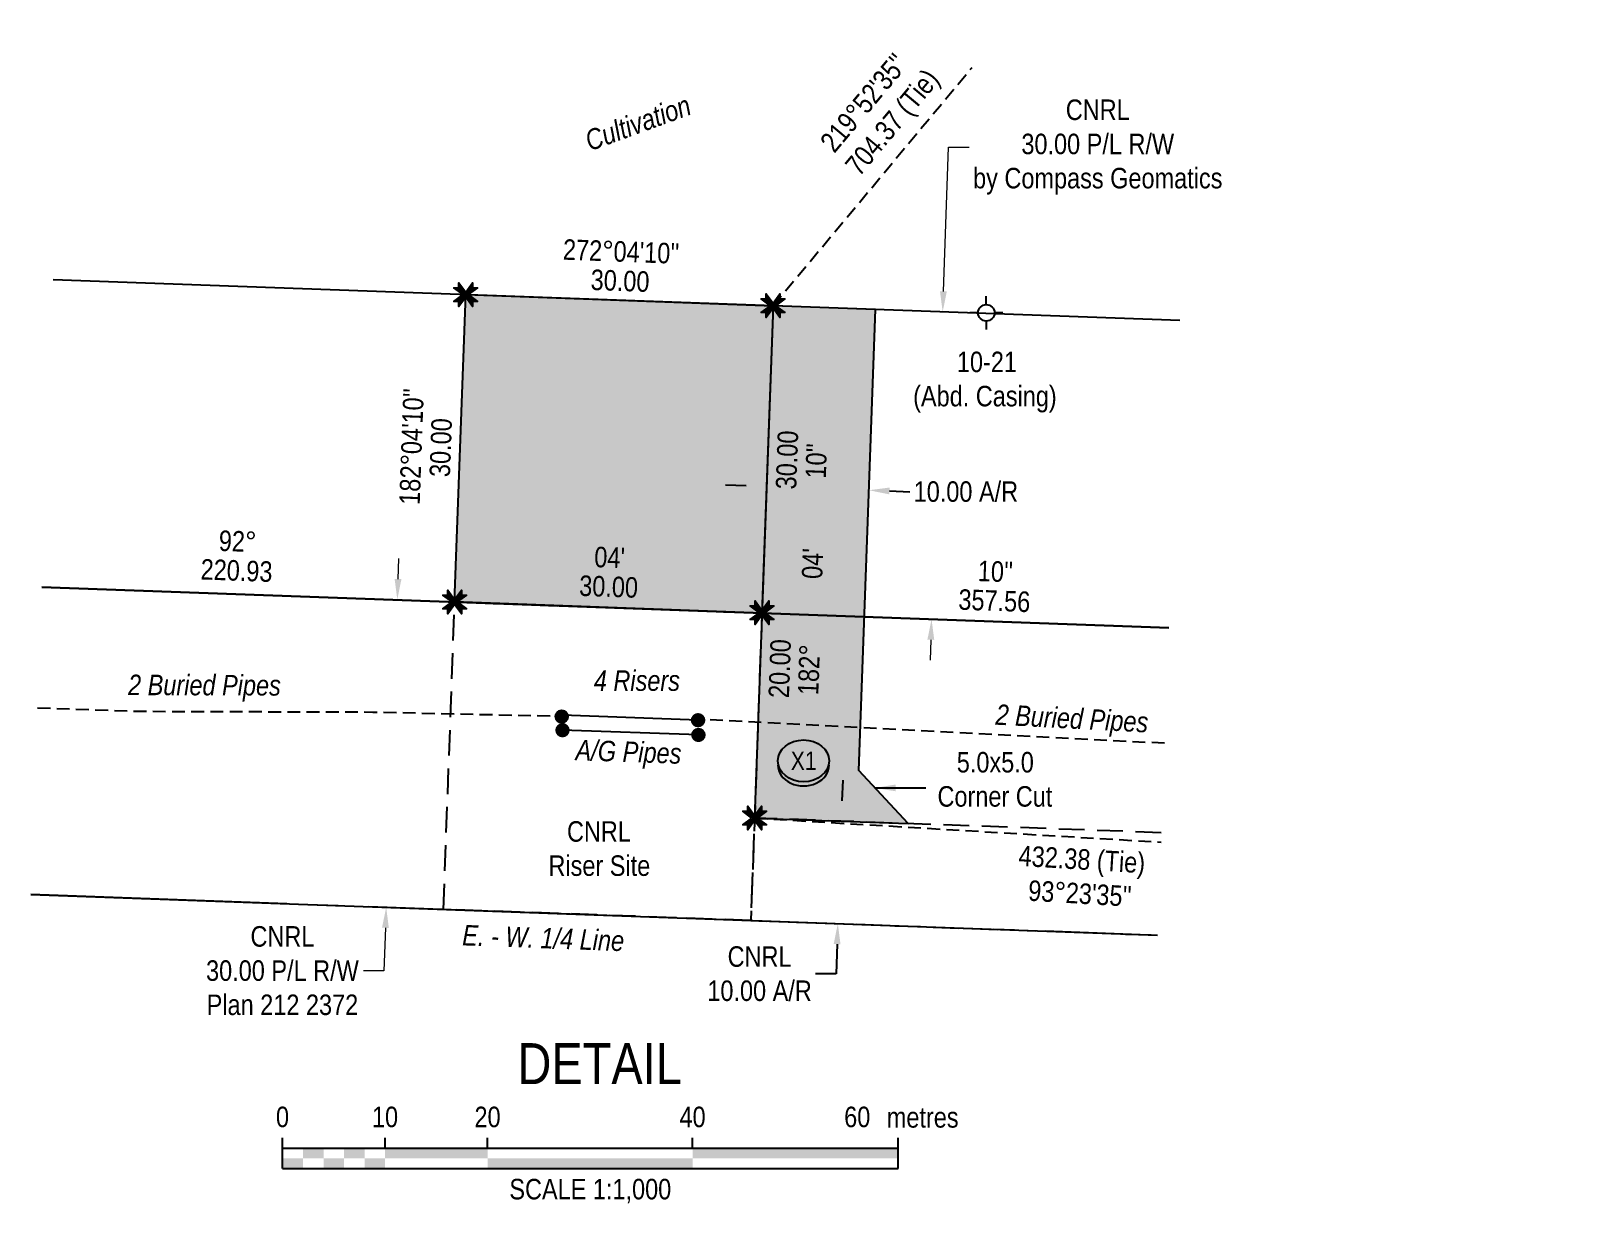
# Model space of a CAD drawing. Extents: x 342547 to 344521, y 6134286 to 6137059.
# Drawn here: x 343191 to 343942, y 6134286 to 6134857 of the extents above; entities that cross this region are included whole.
import ezdxf
from ezdxf.enums import TextEntityAlignment as Align

# ---------------------------------------------------------------- set-up
doc = ezdxf.new("R2010")
doc.units = 0
doc.header["$LTSCALE"] = 5
doc.header["$PDSIZE"] = 0.5
for name, pattern in [('foc-ACCESSROAD', [3.75, 2.5, -1.25]), ('foc-QUARTERLINE', [33, 25, -3, 2, -3]), ('foc-TIELINE', [1.875, 1.25, -0.625]), ('UG_PIPE', [1.875, 1.25, -0.625])]:
    doc.linetypes.add(name, pattern=pattern)
doc.layers.get('Defpoints').update_dxf_attribs({"color": 9})
for name, color, linetype in [('AS-PIPE-AG', 44, 'Continuous'), ('AS-PIPE-UG', 44, 'UG_PIPE'), ('AS-PIPE-UG-T', 44, 'Continuous'), ('AS-SYMBOL', 7, 'Continuous'), ('C-AR', 13, 'foc-ACCESSROAD'), ('C-RW', 13, 'Continuous'), ('C-WS', 13, 'foc-ACCESSROAD'), ('C-WS-S', 13, 'Continuous'), ('DETAIL-T', 7, 'Continuous'), ('F-WS-S', 190, 'Continuous'), ('L-2', 7, 'Continuous'), ('L-BD', 7, 'Continuous'), ('L-MON', 1, 'Continuous'), ('L-SECQ', 8, 'foc-QUARTERLINE'), ('L-TIE', 7, 'foc-TIELINE'), ('P-CROSSINGS', 250, 'Continuous'), ('P-PROPOSED', 10, 'Continuous'), ('P-PROPOSED-H', 21, 'Continuous'), ('P-TXT', 4, 'Continuous')]:
    doc.layers.add(name, color=color, linetype=linetype)
doc.layers.add('C-RW-T', color=13, linetype='Continuous', lineweight=9)
doc.layers.add('T-TEXT', color=48, linetype='Continuous', lineweight=18)
doc.styles.add('80', font='ARIALN.TTF', dxfattribs={"height": 10})
doc.styles.add('80CG', font='ARIALN.TTF', dxfattribs={"height": 10})
doc.styles.add('80L', font='ARIALN.TTF', dxfattribs={"height": 10})
doc.styles.add('80LS', font='ARIALNI.TTF', dxfattribs={"height": 10})
doc.styles.add('Crossing', font='ARIALN.TTF', dxfattribs={"height": 10})
doc.dimstyles.new('Compass 5 000', dxfattribs={"dimscale": 5, "dimtxt": 9, "dimasz": 2, "dimexe": 0.2, "dimexo": 0.0625, "dimgap": 0.5, "dimtad": 0, "dimtih": 1, "dimtoh": 1, "dimzin": 0, "dimdsep": 46, "dimtxsty": '80CG', "dimcen": 0.1, "dimse1": 1, "dimse2": 1, "dimclrd": 256, "dimclrt": 256, "dimaunit": 1, "dimadec": 4, "dimazin": 0, "dimtfac": 0.06, "dimtofl": 0, "dimtmove": 0, "dimatfit": 1, "dimfxl": 0.2, "dimtolj": 1, "dimtzin": 0, "dimlwd": -1, "dimarcsym": 0})

# ---------------------------------------------------------------- blocks, each defined once
blk = doc.blocks.new('Gabd')
for p, q in [((0, 0.81), (0, 1.62)), ((-0.81, 0), (-1.62, 0)), ((1.62, 0), (0.81, 0)), ((0, -0.81), (0, -1.62))]:
    blk.add_line(p, q)
blk.add_circle((0, 0), 0.8)
blk = doc.blocks.new('RISER')
h = blk.add_hatch(color=255)
h.dxf.hatch_style = 1
edge = h.paths.add_edge_path()
edge.add_arc((0, 0), 0.7, 0, 360)
blk.add_hatch(color=48).paths.add_polyline_path([(0.58, -0.15), (-0.58, -0.15, 0.774597)])
at = {"color": 48}
blk.add_line((-0.58, -0.15), (0.58, -0.15), dxfattribs=at)
blk.add_circle((0, 0), 0.6, dxfattribs=at)
blk = doc.blocks.new('TEMP')
h = blk.add_hatch(color=255)
h.dxf.hatch_style = 1
h.paths.add_polyline_path([(0, 0.25), (-0.67, 1.15), (-0.67, 0.67), (-1.15, 0.67), (-0.25, 0), (-1.15, -0.67), (-0.67, -0.67), (-0.67, -1.15), (0, -0.25), (0.67, -1.15), (0.67, -0.67), (1.15, -0.67), (0.25, 0), (1.15, 0.67), (0.67, 0.67), (0.67, 1.15)])
h.paths.add_polyline_path([(0.57, 0.85), (0.57, 0.57), (0.85, 0.57), (0.08, 0), (0.85, -0.57), (0.57, -0.57), (0.57, -0.85), (0, -0.08), (-0.57, -0.85), (-0.57, -0.57), (-0.85, -0.57), (-0.08, 0), (-0.85, 0.57), (-0.57, 0.57), (-0.57, 0.85), (0, 0.08)], flags=16)
h = blk.add_hatch(color=1)
h.dxf.hatch_style = 1
h.paths.add_polyline_path([(0, 0.08), (-0.57, 0.85), (-0.57, 0.57), (-0.85, 0.57), (-0.08, 0), (-0.85, -0.57), (-0.57, -0.57), (-0.57, -0.85), (0, -0.08), (0.57, -0.85), (0.57, -0.57), (0.85, -0.57), (0.08, 0), (0.85, 0.57), (0.57, 0.57), (0.57, 0.85)])
at = {"color": 1}
for p, q in [((-0.08, 0), (0.08, 0)), ((0, 0.08), (0, -0.08))]:
    blk.add_line(p, q, dxfattribs=at)
at = {"color": 255, "flags": 128}
blk.add_lwpolyline([(-0.25, 0), (-1.15, 0.67), (-0.67, 0.67), (-0.67, 1.15), (0, 0.25), (0.67, 1.15), (0.67, 0.67), (1.15, 0.67), (0.25, 0), (1.15, -0.67), (0.67, -0.67), (0.67, -1.15), (0, -0.25), (-0.67, -1.15), (-0.67, -0.67), (-1.15, -0.67)], close=True, dxfattribs=at)
at = {"color": 1, "flags": 128}
blk.add_lwpolyline([(-0.08, 0), (-0.85, 0.57), (-0.57, 0.57), (-0.57, 0.85), (0, 0.08), (0.57, 0.85), (0.57, 0.57), (0.85, 0.57), (0.08, 0), (0.85, -0.57), (0.57, -0.57), (0.57, -0.85), (0, -0.08), (-0.57, -0.85), (-0.57, -0.57), (-0.85, -0.57)], close=True, dxfattribs=at)
blk = doc.blocks.new('*D464')
at = {"layer": 'C-RW-T', "transparency": 16777216}
for p, q in [((343635.54, 6134730.14), (343638.08, 6134800.51)), ((343638.08, 6134800.51), (343648.08, 6134800.51)), ((343629.4, 6134560.28), (343629.04, 6134550.29))]:
    blk.add_line(p, q, dxfattribs=at)
for points in [[(343633.87, 6134730.2), (343637.21, 6134730.08), (343635.18, 6134720.15)], [(343627.73, 6134560.34), (343631.07, 6134560.22), (343629.76, 6134570.28)]]:
    blk.add_solid(points, dxfattribs=at)
at = {"layer": 'Defpoints', "color": 0, "transparency": 16777216}
for p in [(343606.58, 6134721.18), (343635.18, 6134720.15), (343601.17, 6134571.31)]:
    blk.add_point(p, dxfattribs=at)
at = {"layer": 'C-RW-T', "transparency": 16777216, "insert": (343710.81, 6134800.51), "char_height": 10, "attachment_point": 5, "style": '80CG'}
blk.add_mtext('\\A1;CNRL\\P30.00 P/L R/W\\Pby Compass Geomatics', dxfattribs=at)
blk = doc.blocks.new('*D465')
at = {"layer": 'C-RW-T', "transparency": 16777216}
for p, q in [((343369.59, 6134589.88), (343369.95, 6134599.87)), ((343363.45, 6134419.82), (343362.69, 6134398.9)), ((343362.69, 6134398.9), (343352.69, 6134398.9))]:
    blk.add_line(p, q, dxfattribs=at)
for points in [[(343367.92, 6134589.94), (343371.25, 6134589.82), (343369.23, 6134579.88)], [(343361.78, 6134419.89), (343365.11, 6134419.76), (343363.81, 6134429.82)]]:
    blk.add_solid(points, dxfattribs=at)
at = {"layer": 'Defpoints', "color": 0, "transparency": 16777216}
for p in [(343589.08, 6134571.94), (343363.81, 6134429.82), (343583.66, 6134421.88)]:
    blk.add_point(p, dxfattribs=at)
at = {"layer": 'C-RW-T', "transparency": 16777216, "insert": (343313.22, 6134398.9), "char_height": 10, "attachment_point": 5, "style": '80CG'}
blk.add_mtext('\\A1;CNRL\\P30.00 P/L R/W\\PPlan 212 2372', dxfattribs=at)
blk = doc.blocks.new('*U466')
at = {"color": 0}
for p, q in [((-150, 0), (-150, 15)), ((-150, 10), (150.24, 10)), ((-100, 10), (-100, 15)), ((-50, 10), (-50, 15)), ((50, 10), (50, 15)), ((150.24, 0), (150.24, 15)), ((-150, 0), (150.24, 0))]:
    blk.add_line(p, q, dxfattribs=at)
for points in [[(-140, 10), (-130, 10), (-140, 5), (-130, 5)], [(-120, 10), (-110, 10), (-120, 5), (-110, 5)], [(-100, 10), (-50, 10), (-100, 5), (-50, 5)], [(50, 10), (150.24, 10), (50, 5), (150.24, 5)], [(-150, 5), (-140, 5), (-150, 0), (-140, 0)], [(-130, 5), (-120, 5), (-130, 0), (-120, 0)], [(-110, 5), (-100, 5), (-110, 0), (-100, 0)], [(-50, 5), (50, 5), (-50, 0), (50, 0)]]:
    blk.add_solid(points, dxfattribs=at)
at = {"color": 0, "style": '80'}
blk.add_text('metres', height=10, dxfattribs=at).set_placement((162.24, 20), align=Align.CENTER)
at = {"color": 0, "char_height": 10, "style": '80'}
for s, insert, attachment_point in [('0', (-150, 30.21), 2), ('10', (-100, 30.21), 2), ('20', (-50, 30.21), 2), ('40', (50, 30.21), 2), ('60', (136.7, 30.22), 3), ('SCALE 1:1,000', (0.12, -5), 2)]:
    blk.add_mtext(s, dxfattribs=dict(at, insert=insert, attachment_point=attachment_point))
blk = doc.blocks.new('*D478')
at = {"layer": 'C-WS-S', "transparency": 16777216}
for p, q in [((343586.22, 6134481.78), (343586.58, 6134491.77)), ((343583.69, 6134411.87), (343583.17, 6134397.41)), ((343583.17, 6134397.41), (343573.17, 6134397.41))]:
    blk.add_line(p, q, dxfattribs=at)
for points in [[(343584.55, 6134481.84), (343587.88, 6134481.72), (343585.86, 6134471.78)], [(343582.03, 6134411.93), (343585.36, 6134411.81), (343584.05, 6134421.86)]]:
    blk.add_solid(points, dxfattribs=at)
at = {"layer": 'Defpoints', "color": 0, "transparency": 16777216}
for p in [(343941.68, 6134458.92), (343584.05, 6134421.86), (343939.87, 6134409)]:
    blk.add_point(p, dxfattribs=at)
at = {"layer": 'C-WS-S', "transparency": 16777216, "insert": (343545.89, 6134397.41), "char_height": 10, "attachment_point": 5, "style": '80CG'}
blk.add_mtext('\\A1;CNRL\\P10.00 A/R', dxfattribs=at)
blk = doc.blocks.new('xing2')
h = blk.add_hatch(color=50)
h.dxf.hatch_style = 1
edge = h.paths.add_edge_path()
edge.add_ellipse((0, 0), major_axis=(-12.5, 0), ratio=0.816297, start_angle=0, end_angle=360)
h = blk.add_hatch(color=250)
h.dxf.hatch_style = 1
edge = h.paths.add_edge_path()
edge.add_ellipse((0, -2.05), major_axis=(-12.5, 0), ratio=0.816297, start_angle=0, end_angle=180)
edge.add_line((12.5, -2.05), (12.5, 0))
edge.add_ellipse((0, 0), major_axis=(-12.5, 0), ratio=0.816297, start_angle=0, end_angle=180, ccw=False)
edge.add_line((-12.5, 0), (-12.5, -2.05))
at = {"color": 250}
blk.add_ellipse((0, 0), major_axis=(-12.5, 0), ratio=0.816297, dxfattribs=at)
blk.add_ellipse((0, -2.05), major_axis=(-12.5, 0), ratio=0.816297, start_param=0, end_param=3.141593, dxfattribs=at)
at = {"color": 250, "style": 'Crossing'}
blk.add_attdef('CROSSING', text='', height=9, dxfattribs=at).set_placement((0.09, 0.02), align=Align.MIDDLE_CENTER)
at = {"color": 250, "style": 'Crossing', "flags": 1}
for tag, p in [('OWNER', (0.09, -12.49)), ('DESCRIPTION', (0.09, -25.77)), ('LOCATION', (0.09, -39.3)), ('DWG_REF', (0.09, -52.84))]:
    blk.add_attdef(tag, text='', height=9, dxfattribs=at).set_placement(p, align=Align.MIDDLE_CENTER)
blk = doc.blocks.new('*D484')
at = {"layer": 'Defpoints', "color": 0, "transparency": 16777216}
for p in [(343599.24, 6134633.17), (343548.3, 6134607.58), (343598.25, 6134605.77)]:
    blk.add_point(p, dxfattribs=at)
at = {"layer": 'P-TXT', "transparency": 16777216}
for p, q in [((343539.29, 6134635.34), (343529.3, 6134635.7)), ((343609.24, 6134632.81), (343619.23, 6134632.45))]:
    blk.add_line(p, q, dxfattribs=at)
for points in [[(343539.35, 6134637), (343539.23, 6134633.67), (343549.29, 6134634.98)], [(343609.3, 6134634.48), (343609.18, 6134631.15), (343599.24, 6134633.17)]]:
    blk.add_solid(points, dxfattribs=at)
at = {"layer": 'P-TXT', "transparency": 16777216, "insert": (343646.51, 6134632.45), "char_height": 10, "attachment_point": 5, "style": '80CG'}
blk.add_mtext('\\A1;10.00 A/R', dxfattribs=at)

msp = doc.modelspace()

# ---------------------------------------------------------------- hatches: boundary and pattern name
at = {"layer": 'P-PROPOSED-H'}
h = msp.add_hatch(color=256, dxfattribs=at)
h.dxf.hatch_style = 1
h.paths.add_polyline_path([(343397.186, 6134578.685), (343402.604, 6134728.554), (343552.475, 6134723.136), (343547.057, 6134573.267)])
h = msp.add_hatch(color=256, dxfattribs=at)
h.dxf.hatch_style = 1
h.paths.add_polyline_path([(343552.475, 6134723.136), (343543.445, 6134473.353), (343618.38, 6134470.647), (343594.304, 6134496.526), (343602.431, 6134721.33)])

# ---------------------------------------------------------------- linework, layer by layer
at = {"layer": 'AS-PIPE-AG', "flags": 128}
for points in [[(343515.898, 6134521.052), (343449.723, 6134523.497)], [(343516.073, 6134513.852), (343449.683, 6134516.162)]]:
    msp.add_lwpolyline(points, dxfattribs=at)
at = {"layer": 'AS-PIPE-UG', "flags": 128}
for points in [[(343193.8, 6134527.116), (343241.723, 6134525.417), (343357.323, 6134525.042), (343449.423, 6134523.037)], [(343743.357, 6134509.774), (343534.338, 6134520.557), (343515.853, 6134521.527)]]:
    msp.add_lwpolyline(points, dxfattribs=at)
at = {"layer": 'C-AR', "flags": 128}
msp.add_lwpolyline([(343741.782, 6134466.191), (343543.443, 6134473.353), (343541.639, 6134423.396), (343739.976, 6134416.234)], dxfattribs=at)
at = {"layer": 'C-RW', "flags": 128}
for points in [[(343750.811, 6134715.967), (343201.344, 6134735.829)], [(343195.927, 6134585.96), (343745.393, 6134566.097)], [(343745.393, 6134566.097), (343195.927, 6134585.96)], [(343190.51, 6134436.09), (343739.976, 6134416.227)]]:
    msp.add_lwpolyline(points, dxfattribs=at)
at = {"layer": 'C-WS', "flags": 128}
msp.add_lwpolyline([(343391.768, 6134428.814), (343397.186, 6134578.685), (343547.057, 6134573.267), (343541.639, 6134423.396)], close=True, dxfattribs=at)
at = {"layer": 'L-SECQ'}
msp.add_line((343190.512, 6134436.155), (343739.978, 6134416.295), dxfattribs=at)
at = {"layer": 'L-TIE'}
msp.add_line((343543.445, 6134473.353), (343741.782, 6134461.593), dxfattribs=at)
at = {"layer": 'L-TIE', "flags": 128}
msp.add_lwpolyline([(343552.475, 6134723.136), (343649.522, 6134839.306)], dxfattribs=at)
at = {"layer": 'P-PROPOSED', "flags": 128}
for points in [[(343397.186, 6134578.685), (343402.604, 6134728.554), (343552.475, 6134723.136), (343547.057, 6134573.267), (343397.186, 6134578.685)], [(343552.475, 6134723.136), (343543.445, 6134473.353), (343618.38, 6134470.647), (343594.304, 6134496.526), (343602.431, 6134721.33)]]:
    msp.add_lwpolyline(points, close=True, dxfattribs=at)

# ---------------------------------------------------------------- block references
at = {"layer": 'AS-SYMBOL', "xscale": 4.998900549999998, "yscale": 4.998900549999998, "zscale": 4.998900549999998}
for p in [(343449.398, 6134522.797), (343515.898, 6134521.052), (343449.788, 6134516.162), (343516.073, 6134513.852)]:
    msp.add_blockref('RISER', p, dxfattribs=at)
at = {"layer": 'F-WS-S', "xscale": 4.998900549999998, "yscale": 4.998900549999998, "zscale": 24.99477099999977}
msp.add_blockref('Gabd', (343656.462, 6134719.673), dxfattribs=at)
at = {"layer": 'L-2', "xscale": 0.99978011, "yscale": 0.99978011, "zscale": 0.99978011}
msp.add_blockref('*U466', (343463.227, 6134302.415), dxfattribs=at)
at = {"layer": 'L-MON'}
for p, xscale, yscale, zscale in [((343402.604, 6134728.554), 4.998900549999998, 4.998900549999998, 24.99999999999997), ((343552.475, 6134723.136), 4.998900549999998, 4.998900549999998, 24.99999999999997), ((343397.186, 6134578.685), 4.998900549999998, 4.998900549999998, 24.99999999999997), ((343547.064, 6134573.461), 4.998900549999998, 4.998900549999998, 24.99999999999997), ((343543.445, 6134473.353), 4.99890055, 4.99890055, 4.99890055)]:
    msp.add_blockref('TEMP', p, dxfattribs=dict(at, xscale=xscale, yscale=yscale, zscale=zscale))
at = {"layer": 'P-CROSSINGS', "xscale": 0.99978011, "yscale": 0.99978011, "zscale": 0.99978011}
msp.add_blockref('xing2', (343567.32, 6134501.224), dxfattribs=at).add_auto_attribs({'CROSSING': 'X1'})

# ---------------------------------------------------------------- texts
at = {"layer": 'AS-PIPE-UG-T', "char_height": 9.99791, "attachment_point": 1, "style": '80L'}
for s, insert, rotation in [('{\\fArial Narrow|b0|i1|c0|p34;2 Buried Pipes}', (343237.968, 6134543.285), 359.814136), ('{\\fArial Narrow|b0|i1|c0|p34;2 Buried Pipes}', (343661.304, 6134528.858), 357.046934), ('{\\fArial Narrow|b0|i1|c0|p34;A/G Pipes}', (343456.411, 6134511.557), 358.007232)]:
    msp.add_mtext_dynamic_manual_height_columns(s, width=74.58158, gutter_width=50, heights=[0], dxfattribs=dict(at, insert=insert, rotation=rotation))
at = {"layer": 'C-WS-S', "insert": (343442.448, 6134471.807), "char_height": 9.99791, "attachment_point": 1, "style": '80L'}
msp.add_mtext_dynamic_manual_height_columns('\\pi9.5313;CNRL\\P\\pi0.49502;Riser Site', width=49.25416, gutter_width=50, heights=[0], dxfattribs=at)
at = {"layer": 'DETAIL-T', "color": 3, "insert": (343419.243, 6134363.592), "char_height": 19.9956, "width": 94.75519, "attachment_point": 1, "style": '80CG'}
msp.add_mtext('\\pi8.573;DETAIL', dxfattribs=at)
at = {"layer": 'F-WS-S', "insert": (343613.679, 6134700.739), "char_height": 9.99791, "attachment_point": 1, "style": '80L'}
msp.add_mtext_dynamic_manual_height_columns('\\pi28.445;10-21\\P\\pi7.0988;(Abd. Casing)', width=82.83265, gutter_width=50, heights=[0], dxfattribs=at)
at = {"layer": 'L-BD', "style": '80L'}
for s, rotation, p in [("272°04'10''", 357.9297, (343478.397, 6134749.574)), ('30.00', 357.9297, (343477.882, 6134735.337)), ("182°04'10''", 87.9297, (343376.166, 6134654.477)), ('30.00', 87.9297, (343390.403, 6134653.963)), ('30.00', 87.9297, (343559.261, 6134647.955)), ("10''", 87.9297, (343573.499, 6134647.441)), ('92°', 357.9297, (343291.366, 6134608.291)), ("04'", 358.0037, (343472.791, 6134600.438)), ("04'", 87.9297, (343571.698, 6134597.421)), ('220.93', 357.9297, (343290.851, 6134594.053)), ("10''", 357.9344, (343660.906, 6134593.581)), ('30.00', 358.0037, (343472.294, 6134586.2)), ('357.56', 357.9344, (343660.392, 6134579.343)), ('20.00', 87.9297, (343555.72, 6134546.209)), ('182°', 87.9297, (343569.958, 6134545.694))]:
    msp.add_text(s, height=9.9978, rotation=rotation, dxfattribs=at).set_placement(p, align=Align.MIDDLE)
at = {"layer": 'L-BD', "attachment_point": 2, "style": '80L'}
for s, insert, char_height, width, rotation in [("219°52'35''\\P 704.37 (Tie)", (343592.887, 6134825.314), 9.9978, 94.53351, 50.1249), ("432.38 (Tie) 93°23'35''", (343703.393, 6134458.209), 9.99791, 69.23089, 356.60651)]:
    msp.add_mtext(s, dxfattribs=dict(at, insert=insert, char_height=char_height, width=width, rotation=rotation))
at = {"layer": 'L-SECQ', "insert": (343401.156, 6134421.268), "char_height": 9.9978, "attachment_point": 1, "rotation": 357.932964, "style": '80L'}
msp.add_mtext_dynamic_manual_height_columns('{\\fArial Narrow|b0|i1|c0|p34;E. - W. 1/4 Line}', width=136.60013, gutter_width=50, heights=[0], dxfattribs=at)
at = {"layer": 'P-TXT', "insert": (343632.321, 6134505.563), "char_height": 9.9978, "attachment_point": 1, "style": '80L'}
msp.add_mtext_dynamic_manual_height_columns('\\pi9.7471;5.0x5.0\\P\\pi0.32894;Corner Cut', width=56.04816, gutter_width=50, heights=[0], dxfattribs=at)
at = {"layer": 'T-TEXT', "style": '80LS'}
msp.add_text('Cultivation', height=9.99791, rotation=20, dxfattribs=at).set_placement((343486.558, 6134812.253), align=Align.MIDDLE_CENTER)
at = {"layer": 'T-TEXT', "insert": (343465.074, 6134545.357), "char_height": 9.9978, "attachment_point": 1, "style": '80L'}
msp.add_mtext_dynamic_manual_height_columns('{\\fArial Narrow|b0|i1|c0|p34;4 Risers}', width=54.88121, gutter_width=50, heights=[0], dxfattribs=at)

# ---------------------------------------------------------------- dimensions: what is measured, and where the dimension line sits
at = {"layer": 'C-RW-T'}
for base, p1, p2, angle, text, picture, middle in [((343635.178, 6134720.147), (343601.166, 6134571.311), (343606.584, 6134721.18), 87.929691, 'CNRL\\P30.00 P/L R/W\\Pby Compass Geomatics', '*D464', (343710.805, 6134800.512)), ((343363.807, 6134429.818), (343589.078, 6134571.944), (343583.659, 6134421.879), 267.931762, 'CNRL\\P30.00 P/L R/W\\PPlan 212 2372', '*D465', (343313.22, 6134398.898))]:
    dim = msp.add_linear_dim(base=base, p1=p1, p2=p2, angle=angle, text=text, dimstyle='Compass 5 000', dxfattribs=at)
    dim.commit()
    dim.dimension.update_dxf_attribs({"geometry": picture, "text_midpoint": middle, "dimtype": 161})
at = {"layer": 'C-WS-S'}
dim = msp.add_linear_dim(base=(343584.052, 6134421.863), p1=(343941.676, 6134458.921), p2=(343939.872, 6134409.002), angle=267.929981, text='CNRL\\P10.00 A/R', dimstyle='Compass 5 000', dxfattribs=at)
dim.commit()
dim.dimension.update_dxf_attribs({"geometry": '*D478', "text_midpoint": (343545.886, 6134397.407), "dimtype": 161})
at = {"layer": 'P-TXT'}
dim = msp.add_linear_dim(base=(343599.244, 6134633.172), p1=(343548.297, 6134607.58), p2=(343598.254, 6134605.774), angle=357.929691, text='10.00 A/R', dimstyle='Compass 5 000', dxfattribs=at)
dim.commit()
dim.dimension.update_dxf_attribs({"geometry": '*D484', "text_midpoint": (343646.513, 6134632.45), "dimtype": 161})

# ---------------------------------------------------------------- leaders
msp.add_leader([(343602.2, 6134488.039), (343626.943, 6134488.039)], dimstyle='Compass 5 000', dxfattribs=at)

doc.saveas('drawing.dxf')
